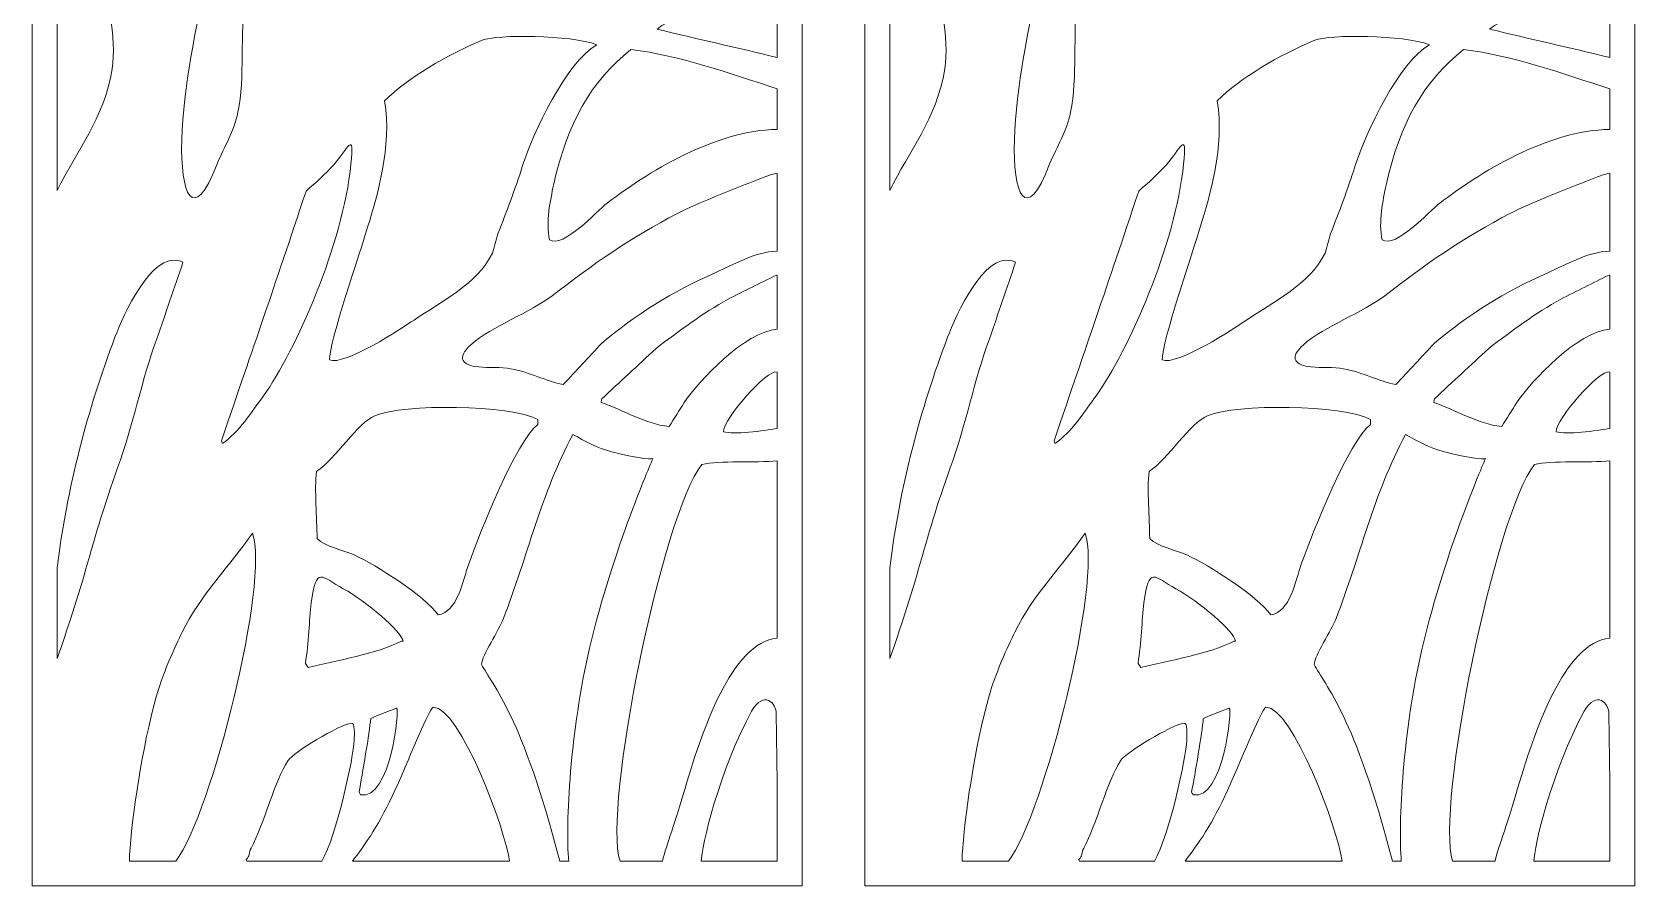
# Model space of a CAD drawing. Header units: centimetres. Extents: x -9.7 to 9.8, y -13 to 11.4.
# Drawn here: x -9.69 to 9.82, y -13.02 to -2.62 of the extents above; entities that cross this region are included whole.
import ezdxf

# ---------------------------------------------------------------- set-up
doc = ezdxf.new("R2010")
doc.units = ezdxf.units.CM
doc.header["$MEASUREMENT"] = 0
doc.layers.add('layer 1', color=7, linetype='Continuous')

msp = doc.modelspace()

# ---------------------------------------------------------------- linework, layer by layer
at = {"layer": 'layer 1', "color": 242, "lineweight": 9}
for points, knots in [([(-9.68654, 11.44176), (-9.68654, 11.44176), (-0.31045, 11.44176), (-0.31045, 11.44176), (-0.31045, 11.44176), (-0.31045, 11.44176), (-0.31045, -13.01762), (-0.31045, -13.01762), (-0.31045, -13.01762), (-0.31045, -13.01762), (-9.68654, -13.01762), (-9.68654, -13.01762), (-9.68654, -13.01762), (-9.68654, -13.01762), (-9.68654, 11.44176), (-9.68654, 11.44176)], [0, 0, 0, 0, 0.2, 0.2, 0.2, 0.2, 0.4, 0.4, 0.4, 0.4, 0.6, 0.6, 0.6, 0.6, 1, 1, 1, 1]), ([(-9.38079, -4.55043), (-9.38079, -4.55043), (-9.38079, 0.00929), (-9.38079, 0.00929), (-9.38079, 0.00929), (-9.15845, -0.84408), (-8.59597, -2.35136), (-8.71144, -3.06978), (-8.71144, -3.06978), (-8.81151, -3.6927), (-9.14613, -4.06653), (-9.38079, -4.55043)], [0, 0, 0, 0, 0.25, 0.25, 0.25, 0.25, 0.5, 0.5, 0.5, 0.5, 1, 1, 1, 1]), ([(-7.11275, -1.45618), (-7.07457, -1.70393), (-7.072, -2.03524), (-7.09607, -2.21126), (-7.09607, -2.21126), (-7.15609, -2.65056), (-7.09413, -3.17144), (-7.17974, -3.59939), (-7.17974, -3.59939), (-7.22551, -3.82811), (-7.3489, -4.02018), (-7.43082, -4.22037), (-7.43082, -4.22037), (-7.72978, -4.99702), (-7.88388, -4.58212), (-7.86379, -3.93161), (-7.86379, -3.93161), (-7.84427, -3.30026), (-7.69061, -2.54186), (-7.55641, -1.98301), (-7.55641, -1.98301), (-7.51199, -1.79826), (-7.48037, -1.58822), (-7.42011, -1.41176), (-7.42011, -1.41176), (-7.29102, -1.03368), (-7.17158, -1.07375), (-7.11275, -1.45618)], [0, 0, 0, 0, 0.125, 0.125, 0.125, 0.125, 0.25, 0.25, 0.25, 0.25, 0.375, 0.375, 0.375, 0.375, 0.5, 0.5, 0.5, 0.5, 0.625, 0.625, 0.625, 0.625, 0.75, 0.75, 0.75, 0.75, 1, 1, 1, 1]), ([(-0.61621, -2.08733), (-0.61621, -2.08733), (-0.61621, -2.9338), (-0.61621, -2.9338), (-0.61621, -2.9338), (-1.10156, -2.81014), (-1.59729, -2.70858), (-2.07926, -2.58576), (-2.07926, -2.58576), (-1.80058, -2.36659), (-0.7816, -2.08409), (-0.61621, -2.08733)], [0, 0, 0, 0, 0.25, 0.25, 0.25, 0.25, 0.5, 0.5, 0.5, 0.5, 1, 1, 1, 1]), ([(-2.81073, -2.77752), (-3.18036, -2.98151), (-3.59263, -3.86109), (-3.71462, -4.24779), (-3.71462, -4.24779), (-3.81013, -4.5503), (-3.91182, -4.81324), (-4.01594, -5.07878), (-4.01594, -5.07878), (-4.03828, -5.15792), (-4.06061, -5.23709), (-4.08294, -5.31622), (-4.08294, -5.31622), (-4.27038, -5.69168), (-4.70588, -5.9048), (-5.03703, -6.12895), (-5.03703, -6.12895), (-5.17982, -6.22558), (-5.88989, -6.69341), (-6.06661, -6.61297), (-6.06661, -6.61297), (-6.07003, -6.40015), (-5.68597, -5.2831), (-5.59788, -4.98749), (-5.59788, -4.98749), (-5.48853, -4.62076), (-5.30161, -4.01432), (-5.39531, -3.46057), (-5.39531, -3.46057), (-5.11163, -3.18001), (-4.64285, -2.90201), (-4.2085, -2.72275), (-4.2085, -2.72275), (-4.03423, -2.65083), (-3.13206, -2.65444), (-2.81073, -2.77752)], [0, 0, 0, 0, 0.1, 0.1, 0.1, 0.1, 0.2, 0.2, 0.2, 0.2, 0.3, 0.3, 0.3, 0.3, 0.4, 0.4, 0.4, 0.4, 0.5, 0.5, 0.5, 0.5, 0.6, 0.6, 0.6, 0.6, 0.7, 0.7, 0.7, 0.7, 0.8, 0.8, 0.8, 0.8, 1, 1, 1, 1]), ([(-0.61621, -3.3127), (-0.61621, -3.3127), (-0.61621, -3.80928), (-0.61621, -3.80928), (-0.61621, -3.80928), (-1.36355, -3.81014), (-2.21978, -4.34634), (-2.68512, -4.70435), (-2.68512, -4.70435), (-2.81726, -4.80599), (-3.2208, -5.26071), (-3.38824, -5.15179), (-3.38824, -5.15179), (-3.43489, -4.93803), (-3.37784, -4.66604), (-3.33804, -4.48521), (-3.33804, -4.48521), (-3.17173, -3.73039), (-2.88811, -3.22888), (-2.39666, -2.83568), (-2.39666, -2.83568), (-1.79378, -2.90742), (-1.19217, -3.13082), (-0.61621, -3.3127)], [0, 0, 0, 0, 0.14285714, 0.14285714, 0.14285714, 0.14285714, 0.28571429, 0.28571429, 0.28571429, 0.28571429, 0.42857143, 0.42857143, 0.42857143, 0.42857143, 0.57142857, 0.57142857, 0.57142857, 0.57142857, 0.71428571, 0.71428571, 0.71428571, 0.71428571, 1, 1, 1, 1]), ([(-5.8049, -4.23297), (-5.90363, -5.20985), (-6.47482, -6.5009), (-6.87009, -7.05134), (-6.87009, -7.05134), (-7.00231, -7.23548), (-7.17926, -7.50453), (-7.36389, -7.62664), (-7.36389, -7.62664), (-7.3667, -7.62664), (-7.36945, -7.62664), (-7.37225, -7.62664), (-7.37225, -7.62664), (-7.37506, -7.61749), (-7.3778, -7.60835), (-7.38065, -7.59919), (-7.38065, -7.59919), (-6.97039, -6.39403), (-6.75772, -5.78424), (-6.35115, -4.55823), (-6.35115, -4.55823), (-6.23409, -4.45794), (-6.1206, -4.35871), (-6.01644, -4.24173), (-6.01644, -4.24173), (-5.84138, -4.04526), (-5.76129, -3.80179), (-5.8049, -4.23297)], [0, 0, 0, 0, 0.125, 0.125, 0.125, 0.125, 0.25, 0.25, 0.25, 0.25, 0.375, 0.375, 0.375, 0.375, 0.5, 0.5, 0.5, 0.5, 0.625, 0.625, 0.625, 0.625, 0.75, 0.75, 0.75, 0.75, 1, 1, 1, 1]), ([(-0.61621, -4.34109), (-0.61621, -4.34109), (-0.61621, -5.28945), (-0.61621, -5.28945), (-0.61621, -5.28945), (-0.89807, -5.30097), (-1.15183, -5.45784), (-1.3711, -5.55366), (-1.3711, -5.55366), (-1.89847, -5.78419), (-2.34052, -6.06125), (-2.75218, -6.41206), (-2.75218, -6.41206), (-2.90833, -6.57944), (-3.06463, -6.7469), (-3.2208, -6.91431), (-3.2208, -6.91431), (-3.4348, -6.87081), (-3.61989, -6.76675), (-3.85692, -6.72251), (-3.85692, -6.72251), (-3.98146, -6.69935), (-4.12559, -6.71122), (-4.24972, -6.6996), (-4.24972, -6.6996), (-4.43841, -6.68187), (-4.53382, -6.5981), (-4.34576, -6.43027), (-4.34576, -6.43027), (-4.08503, -6.19741), (-3.62183, -6.03925), (-3.35656, -5.83337), (-3.35656, -5.83337), (-2.87369, -5.45877), (-2.37732, -5.11238), (-1.83147, -4.83222), (-1.83147, -4.83222), (-1.56158, -4.69366), (-1.19143, -4.55399), (-0.89001, -4.43407), (-0.89001, -4.43407), (-0.77238, -4.38724), (-0.67322, -4.35006), (-0.61621, -4.34109)], [0, 0, 0, 0, 0.08333333, 0.08333333, 0.08333333, 0.08333333, 0.16666667, 0.16666667, 0.16666667, 0.16666667, 0.25, 0.25, 0.25, 0.25, 0.33333333, 0.33333333, 0.33333333, 0.33333333, 0.41666667, 0.41666667, 0.41666667, 0.41666667, 0.5, 0.5, 0.5, 0.5, 0.58333333, 0.58333333, 0.58333333, 0.58333333, 0.66666667, 0.66666667, 0.66666667, 0.66666667, 0.75, 0.75, 0.75, 0.75, 0.83333333, 0.83333333, 0.83333333, 0.83333333, 1, 1, 1, 1]), ([(-9.38079, -10.24819), (-9.38079, -10.24819), (-9.38079, -9.14598), (-9.38079, -9.14598), (-9.38079, -9.14598), (-9.26437, -8.17906), (-9.00681, -7.20553), (-8.67796, -6.33899), (-8.67796, -6.33899), (-8.576, -6.07042), (-8.23731, -5.30914), (-7.89123, -5.40758), (-7.89123, -5.40758), (-7.87724, -5.41362), (-7.86334, -5.41966), (-7.84931, -5.42583), (-7.84931, -5.42583), (-7.95534, -5.73626), (-8.06141, -6.0468), (-8.16739, -6.35725), (-8.16739, -6.35725), (-8.36034, -6.87836), (-8.45168, -7.40017), (-8.64448, -7.92794), (-8.64448, -7.92794), (-8.81174, -8.38596), (-8.90282, -8.7116), (-9.0301, -9.15879), (-9.0301, -9.15879), (-9.14042, -9.54639), (-9.30451, -10.03525), (-9.38079, -10.24819)], [0, 0, 0, 0, 0.11111111, 0.11111111, 0.11111111, 0.11111111, 0.22222222, 0.22222222, 0.22222222, 0.22222222, 0.33333333, 0.33333333, 0.33333333, 0.33333333, 0.44444444, 0.44444444, 0.44444444, 0.44444444, 0.55555556, 0.55555556, 0.55555556, 0.55555556, 0.66666667, 0.66666667, 0.66666667, 0.66666667, 0.77777778, 0.77777778, 0.77777778, 0.77777778, 1, 1, 1, 1]), ([(-0.61621, -5.5829), (-0.61621, -5.5829), (-0.61621, -6.23961), (-0.61621, -6.23961), (-0.61621, -6.23961), (-1.00232, -6.26704), (-1.5735, -6.86776), (-1.74778, -7.13345), (-1.74778, -7.13345), (-1.80915, -7.23089), (-1.87048, -7.32829), (-1.93187, -7.42573), (-1.93187, -7.42573), (-2.23626, -7.39079), (-2.49218, -7.21975), (-2.7605, -7.13345), (-2.7605, -7.13345), (-2.75771, -7.11827), (-2.75495, -7.10304), (-2.75218, -7.0878), (-2.75218, -7.0878), (-2.53171, -6.88394), (-2.3113, -6.6799), (-2.09093, -6.47596), (-2.09093, -6.47596), (-1.81352, -6.26268), (-1.52042, -6.04567), (-1.21208, -5.87325), (-1.21208, -5.87325), (-1.01682, -5.77586), (-0.82149, -5.67847), (-0.62617, -5.58106), (-0.62617, -5.58106), (-0.62288, -5.58164), (-0.61953, -5.58226), (-0.61621, -5.5829)], [0, 0, 0, 0, 0.1, 0.1, 0.1, 0.1, 0.2, 0.2, 0.2, 0.2, 0.3, 0.3, 0.3, 0.3, 0.4, 0.4, 0.4, 0.4, 0.5, 0.5, 0.5, 0.5, 0.6, 0.6, 0.6, 0.6, 0.7, 0.7, 0.7, 0.7, 0.8, 0.8, 0.8, 0.8, 1, 1, 1, 1]), ([(-0.61621, -6.76154), (-0.61621, -6.76154), (-0.61621, -7.44859), (-0.61621, -7.44859), (-0.61621, -7.44859), (-0.78108, -7.48019), (-1.15011, -7.52522), (-1.27066, -7.48968), (-1.27066, -7.48968), (-1.27066, -7.33203), (-0.7372, -6.71907), (-0.61621, -6.76154)], [0, 0, 0, 0, 0.25, 0.25, 0.25, 0.25, 0.5, 0.5, 0.5, 0.5, 1, 1, 1, 1]), ([(-3.53054, -7.34136), (-3.53054, -7.35348), (-3.53054, -7.38611), (-3.53054, -7.39833), (-3.53054, -7.39833), (-3.79436, -7.61037), (-4.22553, -8.69167), (-4.36751, -9.08776), (-4.36751, -9.08776), (-4.44613, -9.30708), (-4.50722, -9.68392), (-4.74414, -9.71784), (-4.74414, -9.71784), (-4.90917, -9.48822), (-5.49573, -9.11198), (-5.76522, -8.98729), (-5.76522, -8.98729), (-5.90107, -8.92451), (-6.11723, -8.89364), (-6.2172, -8.7864), (-6.2172, -8.7864), (-6.21733, -8.5432), (-6.25064, -8.18564), (-6.22561, -7.97369), (-6.22561, -7.97369), (-5.99077, -7.81734), (-5.72726, -7.38114), (-5.50574, -7.28871), (-5.50574, -7.28871), (-5.18126, -7.15332), (-3.86223, -7.14756), (-3.53054, -7.34136)], [0, 0, 0, 0, 0.11111111, 0.11111111, 0.11111111, 0.11111111, 0.22222222, 0.22222222, 0.22222222, 0.22222222, 0.33333333, 0.33333333, 0.33333333, 0.33333333, 0.44444444, 0.44444444, 0.44444444, 0.44444444, 0.55555556, 0.55555556, 0.55555556, 0.55555556, 0.66666667, 0.66666667, 0.66666667, 0.66666667, 0.77777778, 0.77777778, 0.77777778, 0.77777778, 1, 1, 1, 1]), ([(-3.15453, -12.71694), (-3.15453, -12.71694), (-3.26286, -12.71694), (-3.26286, -12.71694), (-3.26286, -12.71694), (-3.71718, -10.95035), (-4.08031, -10.57438), (-4.2168, -10.32058), (-4.2168, -10.32058), (-4.20778, -10.21181), (-4.00302, -9.90214), (-3.94902, -9.76354), (-3.94902, -9.76354), (-3.65787, -9.0149), (-3.48985, -8.23807), (-3.10363, -7.52182), (-3.10363, -7.52182), (-2.95824, -7.60069), (-2.80868, -7.6861), (-2.63035, -7.73357), (-2.63035, -7.73357), (-2.41586, -7.79077), (-2.14379, -7.83428), (-2.13076, -7.8141), (-2.13076, -7.8141), (-2.12922, -7.82072), (-2.61242, -8.9001), (-2.8999, -10.12302), (-2.8999, -10.12302), (-3.13621, -11.12822), (-3.19398, -12.25867), (-3.15453, -12.71694)], [0, 0, 0, 0, 0.11111111, 0.11111111, 0.11111111, 0.11111111, 0.22222222, 0.22222222, 0.22222222, 0.22222222, 0.33333333, 0.33333333, 0.33333333, 0.33333333, 0.44444444, 0.44444444, 0.44444444, 0.44444444, 0.55555556, 0.55555556, 0.55555556, 0.55555556, 0.66666667, 0.66666667, 0.66666667, 0.66666667, 0.77777778, 0.77777778, 0.77777778, 0.77777778, 1, 1, 1, 1]), ([(-0.61621, -7.84346), (-0.61621, -7.84346), (-0.61621, -10.00164), (-0.61621, -10.00164), (-0.61621, -10.00164), (-1.17114, -10.0577), (-1.53045, -11.11382), (-1.76014, -11.90571), (-1.76014, -11.90571), (-1.86837, -12.27887), (-1.98942, -12.59337), (-2.01205, -12.71694), (-2.01205, -12.71694), (-2.01205, -12.71694), (-2.52968, -12.71694), (-2.52968, -12.71694), (-2.52968, -12.71694), (-2.74074, -12.06832), (-2.01668, -8.49938), (-1.5325, -7.88709), (-1.5325, -7.88709), (-1.3232, -7.83552), (-0.87219, -7.86872), (-0.61621, -7.84346)], [0, 0, 0, 0, 0.14285714, 0.14285714, 0.14285714, 0.14285714, 0.28571429, 0.28571429, 0.28571429, 0.28571429, 0.42857143, 0.42857143, 0.42857143, 0.42857143, 0.57142857, 0.57142857, 0.57142857, 0.57142857, 0.71428571, 0.71428571, 0.71428571, 0.71428571, 1, 1, 1, 1]), ([(-7.93637, -12.71694), (-7.93637, -12.71694), (-8.50166, -12.71694), (-8.50166, -12.71694), (-8.50166, -12.71694), (-8.49304, -12.33816), (-8.37406, -11.47818), (-8.20036, -10.80754), (-8.20036, -10.80754), (-8.09567, -10.40332), (-7.9401, -10.10184), (-7.85767, -9.92781), (-7.85767, -9.92781), (-7.64065, -9.46934), (-7.27298, -9.12271), (-7.00398, -8.72244), (-7.00398, -8.72244), (-6.79023, -9.28902), (-7.49969, -12.1396), (-7.93637, -12.71694)], [0, 0, 0, 0, 0.16666667, 0.16666667, 0.16666667, 0.16666667, 0.33333333, 0.33333333, 0.33333333, 0.33333333, 0.5, 0.5, 0.5, 0.5, 0.66666667, 0.66666667, 0.66666667, 0.66666667, 1, 1, 1, 1]), ([(-5.89826, -9.39956), (-5.61999, -9.55581), (-5.18812, -9.91371), (-5.17098, -10.03751), (-5.17098, -10.03751), (-5.17654, -10.03751), (-5.18213, -10.03751), (-5.18777, -10.03751), (-5.18777, -10.03751), (-5.5028, -10.19367), (-5.9695, -10.27268), (-6.32604, -10.35708), (-6.32604, -10.35708), (-6.3372, -10.34198), (-6.34838, -10.32664), (-6.35951, -10.31145), (-6.35951, -10.31145), (-6.31739, -10.05376), (-6.31343, -9.78354), (-6.28786, -9.57154), (-6.28786, -9.57154), (-6.23244, -9.11245), (-6.15719, -9.25396), (-5.89826, -9.39956)], [0, 0, 0, 0, 0.14285714, 0.14285714, 0.14285714, 0.14285714, 0.28571429, 0.28571429, 0.28571429, 0.28571429, 0.42857143, 0.42857143, 0.42857143, 0.42857143, 0.57142857, 0.57142857, 0.57142857, 0.57142857, 0.71428571, 0.71428571, 0.71428571, 0.71428571, 1, 1, 1, 1]), ([(-0.61621, -11.76361), (-0.61621, -11.76361), (-0.61621, -12.71694), (-0.61621, -12.71694), (-0.61621, -12.71694), (-0.61621, -12.71694), (-1.53977, -12.71694), (-1.53977, -12.71694), (-1.53977, -12.71694), (-1.54324, -12.55593), (-1.32003, -11.60603), (-0.92806, -10.89096), (-0.92806, -10.89096), (-0.77214, -10.62786), (-0.62954, -10.7998), (-0.62807, -10.90999), (-0.62807, -10.90999), (-0.62807, -10.90999), (-0.61621, -11.76361), (-0.61621, -11.76361)], [0, 0, 0, 0, 0.16666667, 0.16666667, 0.16666667, 0.16666667, 0.33333333, 0.33333333, 0.33333333, 0.33333333, 0.5, 0.5, 0.5, 0.5, 0.66666667, 0.66666667, 0.66666667, 0.66666667, 1, 1, 1, 1]), ([(-3.87401, -12.71694), (-3.87401, -12.71694), (-5.78744, -12.71694), (-5.78744, -12.71694), (-5.78744, -12.71694), (-5.64337, -12.53349), (-5.4413, -12.23811), (-5.26908, -11.85375), (-5.26908, -11.85375), (-5.04482, -11.35362), (-4.86419, -10.88347), (-4.80273, -10.84107), (-4.80273, -10.84107), (-4.48013, -10.83727), (-3.92293, -12.33561), (-3.87401, -12.71694)], [0, 0, 0, 0, 0.2, 0.2, 0.2, 0.2, 0.4, 0.4, 0.4, 0.4, 0.6, 0.6, 0.6, 0.6, 1, 1, 1, 1]), ([(-5.24906, -10.85301), (-5.20693, -10.84064), (-5.32114, -11.98459), (-5.68994, -11.90951), (-5.68994, -11.90951), (-5.69549, -11.8973), (-5.7011, -11.88518), (-5.70668, -11.87301), (-5.70668, -11.87301), (-5.66517, -11.65877), (-5.5796, -11.15363), (-5.56439, -10.97808), (-5.56439, -10.97808), (-5.50958, -10.95627), (-5.25407, -10.84913), (-5.24906, -10.85301)], [0, 0, 0, 0, 0.2, 0.2, 0.2, 0.2, 0.4, 0.4, 0.4, 0.4, 0.6, 0.6, 0.6, 0.6, 1, 1, 1, 1]), ([(-6.15978, -12.71694), (-6.15978, -12.71694), (-7.07353, -12.71694), (-7.07353, -12.71694), (-7.07353, -12.71694), (-7.07546, -12.70958), (-7.07737, -12.70224), (-7.07928, -12.69487), (-7.07928, -12.69487), (-7.03414, -12.6548), (-7.05214, -12.61572), (-7.0207, -12.55793), (-7.0207, -12.55793), (-6.86001, -12.26219), (-6.73102, -11.72793), (-6.57311, -11.49426), (-6.57311, -11.49426), (-6.5024, -11.3896), (-5.95683, -11.05945), (-5.79889, -11.03552), (-5.79889, -11.03552), (-5.75535, -11.02897), (-5.76263, -11.1763), (-5.76533, -11.24833), (-5.76533, -11.24833), (-5.77268, -11.43927), (-5.97531, -12.39766), (-6.15978, -12.71694)], [0, 0, 0, 0, 0.125, 0.125, 0.125, 0.125, 0.25, 0.25, 0.25, 0.25, 0.375, 0.375, 0.375, 0.375, 0.5, 0.5, 0.5, 0.5, 0.625, 0.625, 0.625, 0.625, 0.75, 0.75, 0.75, 0.75, 1, 1, 1, 1])]:
    msp.add_open_spline(points, degree=3, knots=knots, dxfattribs=at)
at = {"layer": 'layer 1', "color": 177, "lineweight": 9}
for points, knots in [([(0.44882, 11.44176), (0.44882, 11.44176), (9.82491, 11.44176), (9.82491, 11.44176), (9.82491, 11.44176), (9.82491, 11.44176), (9.82491, -13.01762), (9.82491, -13.01762), (9.82491, -13.01762), (9.82491, -13.01762), (0.44882, -13.01762), (0.44882, -13.01762), (0.44882, -13.01762), (0.44882, -13.01762), (0.44882, 11.44176), (0.44882, 11.44176)], [0, 0, 0, 0, 0.2, 0.2, 0.2, 0.2, 0.4, 0.4, 0.4, 0.4, 0.6, 0.6, 0.6, 0.6, 1, 1, 1, 1]), ([(0.75456, -4.55043), (0.75456, -4.55043), (0.75456, 0.00929), (0.75456, 0.00929), (0.75456, 0.00929), (0.97691, -0.84408), (1.53939, -2.35136), (1.42392, -3.06978), (1.42392, -3.06978), (1.32384, -3.6927), (0.98923, -4.06653), (0.75456, -4.55043)], [0, 0, 0, 0, 0.25, 0.25, 0.25, 0.25, 0.5, 0.5, 0.5, 0.5, 1, 1, 1, 1]), ([(3.02261, -1.45618), (3.06079, -1.70393), (3.06335, -2.03524), (3.03929, -2.21126), (3.03929, -2.21126), (2.97927, -2.65056), (3.04122, -3.17144), (2.95561, -3.59939), (2.95561, -3.59939), (2.90984, -3.82811), (2.78646, -4.02018), (2.70453, -4.22037), (2.70453, -4.22037), (2.40557, -4.99702), (2.25148, -4.58212), (2.27157, -3.93161), (2.27157, -3.93161), (2.29108, -3.30026), (2.44474, -2.54186), (2.57895, -1.98301), (2.57895, -1.98301), (2.62336, -1.79826), (2.65498, -1.58822), (2.71525, -1.41176), (2.71525, -1.41176), (2.84433, -1.03368), (2.96378, -1.07375), (3.02261, -1.45618)], [0, 0, 0, 0, 0.125, 0.125, 0.125, 0.125, 0.25, 0.25, 0.25, 0.25, 0.375, 0.375, 0.375, 0.375, 0.5, 0.5, 0.5, 0.5, 0.625, 0.625, 0.625, 0.625, 0.75, 0.75, 0.75, 0.75, 1, 1, 1, 1]), ([(9.51915, -2.08733), (9.51915, -2.08733), (9.51915, -2.9338), (9.51915, -2.9338), (9.51915, -2.9338), (9.03379, -2.81014), (8.53807, -2.70858), (8.0561, -2.58576), (8.0561, -2.58576), (8.33478, -2.36659), (9.35375, -2.08409), (9.51915, -2.08733)], [0, 0, 0, 0, 0.25, 0.25, 0.25, 0.25, 0.5, 0.5, 0.5, 0.5, 1, 1, 1, 1]), ([(7.32463, -2.77752), (6.955, -2.98151), (6.54272, -3.86109), (6.42073, -4.24779), (6.42073, -4.24779), (6.32523, -4.5503), (6.22354, -4.81324), (6.11941, -5.07878), (6.11941, -5.07878), (6.09707, -5.15792), (6.07474, -5.23709), (6.05241, -5.31622), (6.05241, -5.31622), (5.86498, -5.69168), (5.42948, -5.9048), (5.09833, -6.12895), (5.09833, -6.12895), (4.95554, -6.22558), (4.24547, -6.69341), (4.06875, -6.61297), (4.06875, -6.61297), (4.06532, -6.40015), (4.44938, -5.2831), (4.53748, -4.98749), (4.53748, -4.98749), (4.64682, -4.62076), (4.83374, -4.01432), (4.74004, -3.46057), (4.74004, -3.46057), (5.02372, -3.18001), (5.4925, -2.90201), (5.92685, -2.72275), (5.92685, -2.72275), (6.10113, -2.65083), (7.0033, -2.65444), (7.32463, -2.77752)], [0, 0, 0, 0, 0.1, 0.1, 0.1, 0.1, 0.2, 0.2, 0.2, 0.2, 0.3, 0.3, 0.3, 0.3, 0.4, 0.4, 0.4, 0.4, 0.5, 0.5, 0.5, 0.5, 0.6, 0.6, 0.6, 0.6, 0.7, 0.7, 0.7, 0.7, 0.8, 0.8, 0.8, 0.8, 1, 1, 1, 1]), ([(9.51915, -3.3127), (9.51915, -3.3127), (9.51915, -3.80928), (9.51915, -3.80928), (9.51915, -3.80928), (8.77181, -3.81014), (7.91558, -4.34634), (7.45023, -4.70435), (7.45023, -4.70435), (7.3181, -4.80599), (6.91455, -5.26071), (6.74711, -5.15179), (6.74711, -5.15179), (6.70047, -4.93803), (6.75751, -4.66604), (6.79731, -4.48521), (6.79731, -4.48521), (6.96363, -3.73039), (7.24724, -3.22888), (7.73869, -2.83568), (7.73869, -2.83568), (8.34158, -2.90742), (8.94318, -3.13082), (9.51915, -3.3127)], [0, 0, 0, 0, 0.14285714, 0.14285714, 0.14285714, 0.14285714, 0.28571429, 0.28571429, 0.28571429, 0.28571429, 0.42857143, 0.42857143, 0.42857143, 0.42857143, 0.57142857, 0.57142857, 0.57142857, 0.57142857, 0.71428571, 0.71428571, 0.71428571, 0.71428571, 1, 1, 1, 1]), ([(4.33045, -4.23297), (4.23173, -5.20985), (3.66053, -6.5009), (3.26527, -7.05134), (3.26527, -7.05134), (3.13304, -7.23548), (2.95609, -7.50453), (2.77146, -7.62664), (2.77146, -7.62664), (2.76866, -7.62664), (2.76591, -7.62664), (2.76311, -7.62664), (2.76311, -7.62664), (2.76029, -7.61749), (2.75755, -7.60835), (2.75471, -7.59919), (2.75471, -7.59919), (3.16497, -6.39403), (3.37764, -5.78424), (3.78421, -4.55823), (3.78421, -4.55823), (3.90127, -4.45794), (4.01476, -4.35871), (4.11892, -4.24173), (4.11892, -4.24173), (4.29397, -4.04526), (4.37406, -3.80179), (4.33045, -4.23297)], [0, 0, 0, 0, 0.125, 0.125, 0.125, 0.125, 0.25, 0.25, 0.25, 0.25, 0.375, 0.375, 0.375, 0.375, 0.5, 0.5, 0.5, 0.5, 0.625, 0.625, 0.625, 0.625, 0.75, 0.75, 0.75, 0.75, 1, 1, 1, 1]), ([(9.51915, -4.34109), (9.51915, -4.34109), (9.51915, -5.28945), (9.51915, -5.28945), (9.51915, -5.28945), (9.23728, -5.30097), (8.98353, -5.45784), (8.76426, -5.55366), (8.76426, -5.55366), (8.23689, -5.78419), (7.79484, -6.06125), (7.38318, -6.41206), (7.38318, -6.41206), (7.22702, -6.57944), (7.07072, -6.7469), (6.91455, -6.91431), (6.91455, -6.91431), (6.70055, -6.87081), (6.51547, -6.76675), (6.27844, -6.72251), (6.27844, -6.72251), (6.1539, -6.69935), (6.00977, -6.71122), (5.88564, -6.6996), (5.88564, -6.6996), (5.69695, -6.68187), (5.60153, -6.5981), (5.78959, -6.43027), (5.78959, -6.43027), (6.05033, -6.19741), (6.51353, -6.03925), (6.7788, -5.83337), (6.7788, -5.83337), (7.26166, -5.45877), (7.75803, -5.11238), (8.30388, -4.83222), (8.30388, -4.83222), (8.57377, -4.69366), (8.94393, -4.55399), (9.24535, -4.43407), (9.24535, -4.43407), (9.36297, -4.38724), (9.46213, -4.35006), (9.51915, -4.34109)], [0, 0, 0, 0, 0.08333333, 0.08333333, 0.08333333, 0.08333333, 0.16666667, 0.16666667, 0.16666667, 0.16666667, 0.25, 0.25, 0.25, 0.25, 0.33333333, 0.33333333, 0.33333333, 0.33333333, 0.41666667, 0.41666667, 0.41666667, 0.41666667, 0.5, 0.5, 0.5, 0.5, 0.58333333, 0.58333333, 0.58333333, 0.58333333, 0.66666667, 0.66666667, 0.66666667, 0.66666667, 0.75, 0.75, 0.75, 0.75, 0.83333333, 0.83333333, 0.83333333, 0.83333333, 1, 1, 1, 1]), ([(0.75456, -10.24819), (0.75456, -10.24819), (0.75456, -9.14598), (0.75456, -9.14598), (0.75456, -9.14598), (0.87099, -8.17906), (1.12854, -7.20553), (1.4574, -6.33899), (1.4574, -6.33899), (1.55935, -6.07042), (1.89805, -5.30914), (2.24413, -5.40758), (2.24413, -5.40758), (2.25812, -5.41362), (2.27202, -5.41966), (2.28604, -5.42583), (2.28604, -5.42583), (2.18002, -5.73626), (2.07395, -6.0468), (1.96797, -6.35725), (1.96797, -6.35725), (1.77501, -6.87836), (1.68368, -7.40017), (1.49087, -7.92794), (1.49087, -7.92794), (1.32361, -8.38596), (1.23254, -8.7116), (1.10526, -9.15879), (1.10526, -9.15879), (0.99493, -9.54639), (0.83085, -10.03525), (0.75456, -10.24819)], [0, 0, 0, 0, 0.11111111, 0.11111111, 0.11111111, 0.11111111, 0.22222222, 0.22222222, 0.22222222, 0.22222222, 0.33333333, 0.33333333, 0.33333333, 0.33333333, 0.44444444, 0.44444444, 0.44444444, 0.44444444, 0.55555556, 0.55555556, 0.55555556, 0.55555556, 0.66666667, 0.66666667, 0.66666667, 0.66666667, 0.77777778, 0.77777778, 0.77777778, 0.77777778, 1, 1, 1, 1]), ([(9.51915, -5.5829), (9.51915, -5.5829), (9.51915, -6.23961), (9.51915, -6.23961), (9.51915, -6.23961), (9.13304, -6.26704), (8.56186, -6.86776), (8.38758, -7.13345), (8.38758, -7.13345), (8.32621, -7.23089), (8.26488, -7.32829), (8.20348, -7.42573), (8.20348, -7.42573), (7.89909, -7.39079), (7.64318, -7.21975), (7.37486, -7.13345), (7.37486, -7.13345), (7.37765, -7.11827), (7.38041, -7.10304), (7.38318, -7.0878), (7.38318, -7.0878), (7.60364, -6.88394), (7.82405, -6.6799), (8.04442, -6.47596), (8.04442, -6.47596), (8.32183, -6.26268), (8.61493, -6.04567), (8.92327, -5.87325), (8.92327, -5.87325), (9.11853, -5.77586), (9.31386, -5.67847), (9.50918, -5.58106), (9.50918, -5.58106), (9.51247, -5.58164), (9.51582, -5.58226), (9.51915, -5.5829)], [0, 0, 0, 0, 0.1, 0.1, 0.1, 0.1, 0.2, 0.2, 0.2, 0.2, 0.3, 0.3, 0.3, 0.3, 0.4, 0.4, 0.4, 0.4, 0.5, 0.5, 0.5, 0.5, 0.6, 0.6, 0.6, 0.6, 0.7, 0.7, 0.7, 0.7, 0.8, 0.8, 0.8, 0.8, 1, 1, 1, 1]), ([(9.51915, -6.76154), (9.51915, -6.76154), (9.51915, -7.44859), (9.51915, -7.44859), (9.51915, -7.44859), (9.35428, -7.48019), (8.98524, -7.52522), (8.8647, -7.48968), (8.8647, -7.48968), (8.8647, -7.33203), (9.39816, -6.71907), (9.51915, -6.76154)], [0, 0, 0, 0, 0.25, 0.25, 0.25, 0.25, 0.5, 0.5, 0.5, 0.5, 1, 1, 1, 1]), ([(6.60482, -7.34136), (6.60482, -7.35348), (6.60482, -7.38611), (6.60482, -7.39833), (6.60482, -7.39833), (6.341, -7.61037), (5.90982, -8.69167), (5.76785, -9.08776), (5.76785, -9.08776), (5.68923, -9.30708), (5.62814, -9.68392), (5.39122, -9.71784), (5.39122, -9.71784), (5.22618, -9.48822), (4.63962, -9.11198), (4.37014, -8.98729), (4.37014, -8.98729), (4.23429, -8.92451), (4.01812, -8.89364), (3.91815, -8.7864), (3.91815, -8.7864), (3.91802, -8.5432), (3.88471, -8.18564), (3.90974, -7.97369), (3.90974, -7.97369), (4.14459, -7.81734), (4.40809, -7.38114), (4.62962, -7.28871), (4.62962, -7.28871), (4.9541, -7.15332), (6.27313, -7.14756), (6.60482, -7.34136)], [0, 0, 0, 0, 0.11111111, 0.11111111, 0.11111111, 0.11111111, 0.22222222, 0.22222222, 0.22222222, 0.22222222, 0.33333333, 0.33333333, 0.33333333, 0.33333333, 0.44444444, 0.44444444, 0.44444444, 0.44444444, 0.55555556, 0.55555556, 0.55555556, 0.55555556, 0.66666667, 0.66666667, 0.66666667, 0.66666667, 0.77777778, 0.77777778, 0.77777778, 0.77777778, 1, 1, 1, 1]), ([(6.98082, -12.71694), (6.98082, -12.71694), (6.8725, -12.71694), (6.8725, -12.71694), (6.8725, -12.71694), (6.41817, -10.95035), (6.05504, -10.57438), (5.91855, -10.32058), (5.91855, -10.32058), (5.92758, -10.21181), (6.13233, -9.90214), (6.18633, -9.76354), (6.18633, -9.76354), (6.47749, -9.0149), (6.64551, -8.23807), (7.03173, -7.52182), (7.03173, -7.52182), (7.17712, -7.60069), (7.32667, -7.6861), (7.505, -7.73357), (7.505, -7.73357), (7.7195, -7.79077), (7.99156, -7.83428), (8.00459, -7.8141), (8.00459, -7.8141), (8.00613, -7.82072), (7.52294, -8.9001), (7.23545, -10.12302), (7.23545, -10.12302), (6.99915, -11.12822), (6.94138, -12.25867), (6.98082, -12.71694)], [0, 0, 0, 0, 0.11111111, 0.11111111, 0.11111111, 0.11111111, 0.22222222, 0.22222222, 0.22222222, 0.22222222, 0.33333333, 0.33333333, 0.33333333, 0.33333333, 0.44444444, 0.44444444, 0.44444444, 0.44444444, 0.55555556, 0.55555556, 0.55555556, 0.55555556, 0.66666667, 0.66666667, 0.66666667, 0.66666667, 0.77777778, 0.77777778, 0.77777778, 0.77777778, 1, 1, 1, 1]), ([(9.51915, -7.84346), (9.51915, -7.84346), (9.51915, -10.00164), (9.51915, -10.00164), (9.51915, -10.00164), (8.96421, -10.0577), (8.60491, -11.11382), (8.37521, -11.90571), (8.37521, -11.90571), (8.26699, -12.27887), (8.14593, -12.59337), (8.12331, -12.71694), (8.12331, -12.71694), (8.12331, -12.71694), (7.60568, -12.71694), (7.60568, -12.71694), (7.60568, -12.71694), (7.39461, -12.06832), (8.11868, -8.49938), (8.60285, -7.88709), (8.60285, -7.88709), (8.81215, -7.83552), (9.26316, -7.86872), (9.51915, -7.84346)], [0, 0, 0, 0, 0.14285714, 0.14285714, 0.14285714, 0.14285714, 0.28571429, 0.28571429, 0.28571429, 0.28571429, 0.42857143, 0.42857143, 0.42857143, 0.42857143, 0.57142857, 0.57142857, 0.57142857, 0.57142857, 0.71428571, 0.71428571, 0.71428571, 0.71428571, 1, 1, 1, 1]), ([(2.19898, -12.71694), (2.19898, -12.71694), (1.6337, -12.71694), (1.6337, -12.71694), (1.6337, -12.71694), (1.64231, -12.33816), (1.76129, -11.47818), (1.935, -10.80754), (1.935, -10.80754), (2.03968, -10.40332), (2.19526, -10.10184), (2.27769, -9.92781), (2.27769, -9.92781), (2.49471, -9.46934), (2.86237, -9.12271), (3.13137, -8.72244), (3.13137, -8.72244), (3.34513, -9.28902), (2.63567, -12.1396), (2.19898, -12.71694)], [0, 0, 0, 0, 0.16666667, 0.16666667, 0.16666667, 0.16666667, 0.33333333, 0.33333333, 0.33333333, 0.33333333, 0.5, 0.5, 0.5, 0.5, 0.66666667, 0.66666667, 0.66666667, 0.66666667, 1, 1, 1, 1]), ([(4.23709, -9.39956), (4.51537, -9.55581), (4.94724, -9.91371), (4.96437, -10.03751), (4.96437, -10.03751), (4.95881, -10.03751), (4.95323, -10.03751), (4.94759, -10.03751), (4.94759, -10.03751), (4.63255, -10.19367), (4.16586, -10.27268), (3.80932, -10.35708), (3.80932, -10.35708), (3.79816, -10.34198), (3.78698, -10.32664), (3.77585, -10.31145), (3.77585, -10.31145), (3.81797, -10.05376), (3.82193, -9.78354), (3.8475, -9.57154), (3.8475, -9.57154), (3.90292, -9.11245), (3.97816, -9.25396), (4.23709, -9.39956)], [0, 0, 0, 0, 0.14285714, 0.14285714, 0.14285714, 0.14285714, 0.28571429, 0.28571429, 0.28571429, 0.28571429, 0.42857143, 0.42857143, 0.42857143, 0.42857143, 0.57142857, 0.57142857, 0.57142857, 0.57142857, 0.71428571, 0.71428571, 0.71428571, 0.71428571, 1, 1, 1, 1]), ([(9.51915, -11.76361), (9.51915, -11.76361), (9.51915, -12.71694), (9.51915, -12.71694), (9.51915, -12.71694), (9.51915, -12.71694), (8.59558, -12.71694), (8.59558, -12.71694), (8.59558, -12.71694), (8.59211, -12.55593), (8.81532, -11.60603), (9.2073, -10.89096), (9.2073, -10.89096), (9.36322, -10.62786), (9.50582, -10.7998), (9.50728, -10.90999), (9.50728, -10.90999), (9.50728, -10.90999), (9.51915, -11.76361), (9.51915, -11.76361)], [0, 0, 0, 0, 0.16666667, 0.16666667, 0.16666667, 0.16666667, 0.33333333, 0.33333333, 0.33333333, 0.33333333, 0.5, 0.5, 0.5, 0.5, 0.66666667, 0.66666667, 0.66666667, 0.66666667, 1, 1, 1, 1]), ([(6.26134, -12.71694), (6.26134, -12.71694), (4.34792, -12.71694), (4.34792, -12.71694), (4.34792, -12.71694), (4.49199, -12.53349), (4.69405, -12.23811), (4.86628, -11.85375), (4.86628, -11.85375), (5.09053, -11.35362), (5.27116, -10.88347), (5.33263, -10.84107), (5.33263, -10.84107), (5.65523, -10.83727), (6.21242, -12.33561), (6.26134, -12.71694)], [0, 0, 0, 0, 0.2, 0.2, 0.2, 0.2, 0.4, 0.4, 0.4, 0.4, 0.6, 0.6, 0.6, 0.6, 1, 1, 1, 1]), ([(4.8863, -10.85301), (4.92843, -10.84064), (4.81422, -11.98459), (4.44542, -11.90951), (4.44542, -11.90951), (4.43986, -11.8973), (4.43426, -11.88518), (4.42867, -11.87301), (4.42867, -11.87301), (4.47018, -11.65877), (4.55575, -11.15363), (4.57097, -10.97808), (4.57097, -10.97808), (4.62577, -10.95627), (4.88128, -10.84913), (4.8863, -10.85301)], [0, 0, 0, 0, 0.2, 0.2, 0.2, 0.2, 0.4, 0.4, 0.4, 0.4, 0.6, 0.6, 0.6, 0.6, 1, 1, 1, 1]), ([(3.97558, -12.71694), (3.97558, -12.71694), (3.06182, -12.71694), (3.06182, -12.71694), (3.06182, -12.71694), (3.0599, -12.70958), (3.05799, -12.70224), (3.05607, -12.69487), (3.05607, -12.69487), (3.10122, -12.6548), (3.08322, -12.61572), (3.11466, -12.55793), (3.11466, -12.55793), (3.27535, -12.26219), (3.40433, -11.72793), (3.56225, -11.49426), (3.56225, -11.49426), (3.63296, -11.3896), (4.17853, -11.05945), (4.33647, -11.03552), (4.33647, -11.03552), (4.38, -11.02897), (4.37272, -11.1763), (4.37003, -11.24833), (4.37003, -11.24833), (4.36268, -11.43927), (4.16004, -12.39766), (3.97558, -12.71694)], [0, 0, 0, 0, 0.125, 0.125, 0.125, 0.125, 0.25, 0.25, 0.25, 0.25, 0.375, 0.375, 0.375, 0.375, 0.5, 0.5, 0.5, 0.5, 0.625, 0.625, 0.625, 0.625, 0.75, 0.75, 0.75, 0.75, 1, 1, 1, 1])]:
    msp.add_open_spline(points, degree=3, knots=knots, dxfattribs=at)

doc.saveas('drawing.dxf')
